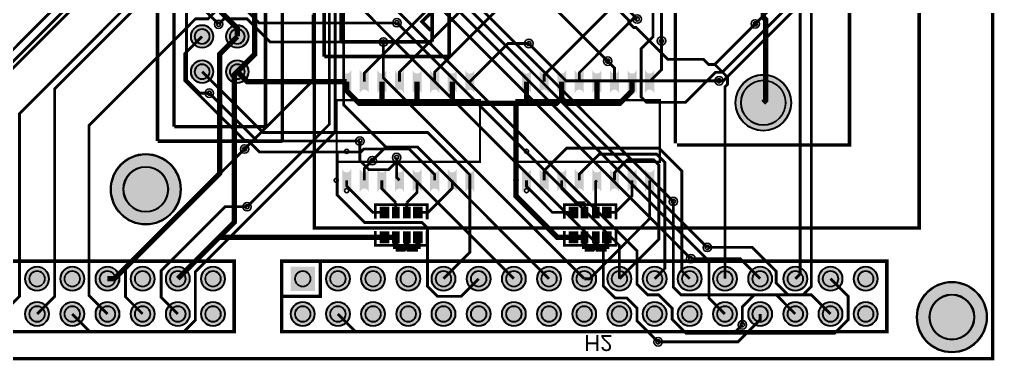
# Model space of a CAD drawing. Header units: millimetres. Extents: x 0 to 106, y 0 to 71.
# Drawn here: x 35.9 to 106.3, y -0.1 to 24.5 of the extents above; entities that cross this region are included whole.
import ezdxf

# ---------------------------------------------------------------- set-up
doc = ezdxf.new("R2010")
doc.units = ezdxf.units.MM
for name, color, linetype, true_color in [('BoardOutLine', 7, 'Continuous', 0xff00ff), ('BottomLayer', 7, 'Continuous', 0x0000ff), ('BottomSilkLayer', 7, 'Continuous', 0x66cc33), ('BottomSolderMaskLayer', 7, 'Continuous', 0xaa00ff), ('Document', 7, 'Continuous', 0xffffff), ('Hole', 7, 'Continuous', 0x222222), ('Multi-Layer', 7, 'Continuous', 0xc0c0c0), ('TopLayer', 7, 'Continuous', 0xff0000), ('TopPasteMaskLayer', 7, 'Continuous', 0x808080), ('TopSilkLayer', 7, 'Continuous', 0xffcc00), ('TopSolderMaskLayer', 7, 'Continuous', 0x800080)]:
    doc.layers.add(name, color=color, linetype=linetype, true_color=true_color)
doc.styles.get("Standard").update_dxf_attribs({"font": 'arial.ttf'})

msp = doc.modelspace()

# ---------------------------------------------------------------- hatches: boundary and pattern name
at = {"layer": 'BottomSolderMaskLayer'}
for points in [[(48.298, 23.241, 1), (49.949, 23.241, 1)], [(50.838, 23.241, 1), (52.489, 23.241, 1)], [(48.298, 20.701, 1), (49.949, 20.701, 1)], [(50.838, 20.701, 1), (52.489, 20.701, 1)], [(87.612, 18.461, 1), (91.662, 18.461, 1)], [(42.506, 12.217, 1), (47.607, 12.217, 1)], [(36.336, 5.766, 1), (38.086, 5.766, 1)], [(38.876, 5.766, 1), (40.626, 5.766, 1)], [(41.416, 5.766, 1), (43.166, 5.766, 1)], [(43.956, 5.766, 1), (45.706, 5.766, 1)], [(46.496, 5.766, 1), (48.246, 5.766, 1)], [(49.036, 5.766, 1), (50.786, 5.766, 1)], [(55.513, 4.89), (57.264, 4.89), (57.264, 6.641), (55.513, 6.641)], [(58.053, 5.766, 1), (59.803, 5.766, 1)], [(60.593, 5.766, 1), (62.343, 5.766, 1)], [(63.133, 5.766, 1), (64.883, 5.766, 1)], [(65.673, 5.766, 1), (67.423, 5.766, 1)], [(68.213, 5.766, 1), (69.963, 5.766, 1)], [(70.753, 5.766, 1), (72.503, 5.766, 1)], [(73.293, 5.766, 1), (75.043, 5.766, 1)], [(75.833, 5.766, 1), (77.583, 5.766, 1)], [(78.373, 5.766, 1), (80.123, 5.766, 1)], [(80.913, 5.766, 1), (82.663, 5.766, 1)], [(83.453, 5.766, 1), (85.203, 5.766, 1)], [(85.993, 5.766, 1), (87.743, 5.766, 1)], [(88.533, 5.766, 1), (90.284, 5.766, 1)], [(91.073, 5.766, 1), (92.824, 5.766, 1)], [(93.613, 5.766, 1), (95.364, 5.766, 1)], [(96.153, 5.766, 1), (97.904, 5.766, 1)], [(100.7, 3, 1), (105.802, 3, 1)], [(36.336, 3.226, 1), (38.086, 3.226, 1)], [(38.876, 3.226, 1), (40.626, 3.226, 1)], [(41.416, 3.226, 1), (43.166, 3.226, 1)], [(43.956, 3.226, 1), (45.706, 3.226, 1)], [(46.496, 3.226, 1), (48.246, 3.226, 1)], [(49.036, 3.226, 1), (50.786, 3.226, 1)], [(55.513, 3.226, 1), (57.263, 3.226, 1)], [(58.053, 3.226, 1), (59.803, 3.226, 1)], [(60.593, 3.226, 1), (62.343, 3.226, 1)], [(63.133, 3.226, 1), (64.883, 3.226, 1)], [(65.673, 3.226, 1), (67.423, 3.226, 1)], [(68.213, 3.226, 1), (69.963, 3.226, 1)], [(70.753, 3.226, 1), (72.503, 3.226, 1)], [(73.293, 3.226, 1), (75.043, 3.226, 1)], [(75.833, 3.226, 1), (77.583, 3.226, 1)], [(78.373, 3.226, 1), (80.123, 3.226, 1)], [(80.913, 3.226, 1), (82.663, 3.226, 1)], [(83.453, 3.226, 1), (85.203, 3.226, 1)], [(85.993, 3.226, 1), (87.743, 3.226, 1)], [(88.533, 3.226, 1), (90.284, 3.226, 1)], [(91.073, 3.226, 1), (92.824, 3.226, 1)], [(93.613, 3.226, 1), (95.364, 3.226, 1)], [(96.153, 3.226, 1), (97.904, 3.226, 1)]]:
    msp.add_hatch(color=256, dxfattribs=at).paths.add_polyline_path(points)
at = {"layer": 'Multi-Layer'}
for points in [[(48.324, 23.241, 1), (49.924, 23.241, 1)], [(50.864, 23.241, 1), (52.464, 23.241, 1)], [(48.324, 20.701, 1), (49.924, 20.701, 1)], [(50.864, 20.701, 1), (52.464, 20.701, 1)], [(87.637, 18.461, 1), (91.637, 18.461, 1)], [(36.361, 5.766, 1), (38.061, 5.766, 1)], [(38.901, 5.766, 1), (40.601, 5.766, 1)], [(41.441, 5.766, 1), (43.141, 5.766, 1)], [(43.981, 5.766, 1), (45.681, 5.766, 1)], [(46.521, 5.766, 1), (48.221, 5.766, 1)], [(49.061, 5.766, 1), (50.761, 5.766, 1)], [(55.538, 4.916), (57.238, 4.916), (57.238, 6.616), (55.538, 6.616)], [(58.078, 5.766, 1), (59.778, 5.766, 1)], [(60.618, 5.766, 1), (62.318, 5.766, 1)], [(63.158, 5.766, 1), (64.858, 5.766, 1)], [(65.698, 5.766, 1), (67.398, 5.766, 1)], [(68.238, 5.766, 1), (69.938, 5.766, 1)], [(70.778, 5.766, 1), (72.478, 5.766, 1)], [(73.318, 5.766, 1), (75.018, 5.766, 1)], [(75.858, 5.766, 1), (77.558, 5.766, 1)], [(78.398, 5.766, 1), (80.098, 5.766, 1)], [(80.938, 5.766, 1), (82.638, 5.766, 1)], [(83.478, 5.766, 1), (85.178, 5.766, 1)], [(86.018, 5.766, 1), (87.718, 5.766, 1)], [(88.558, 5.766, 1), (90.258, 5.766, 1)], [(91.098, 5.766, 1), (92.798, 5.766, 1)], [(93.638, 5.766, 1), (95.338, 5.766, 1)], [(96.178, 5.766, 1), (97.878, 5.766, 1)], [(36.361, 3.226, 1), (38.061, 3.226, 1)], [(38.901, 3.226, 1), (40.601, 3.226, 1)], [(41.441, 3.226, 1), (43.141, 3.226, 1)], [(43.981, 3.226, 1), (45.681, 3.226, 1)], [(46.521, 3.226, 1), (48.221, 3.226, 1)], [(49.061, 3.226, 1), (50.761, 3.226, 1)], [(55.538, 3.226, 1), (57.238, 3.226, 1)], [(58.078, 3.226, 1), (59.778, 3.226, 1)], [(60.618, 3.226, 1), (62.318, 3.226, 1)], [(63.158, 3.226, 1), (64.858, 3.226, 1)], [(65.698, 3.226, 1), (67.398, 3.226, 1)], [(68.238, 3.226, 1), (69.938, 3.226, 1)], [(70.778, 3.226, 1), (72.478, 3.226, 1)], [(73.318, 3.226, 1), (75.018, 3.226, 1)], [(75.858, 3.226, 1), (77.558, 3.226, 1)], [(78.398, 3.226, 1), (80.098, 3.226, 1)], [(80.938, 3.226, 1), (82.638, 3.226, 1)], [(83.478, 3.226, 1), (85.178, 3.226, 1)], [(86.018, 3.226, 1), (87.718, 3.226, 1)], [(88.558, 3.226, 1), (90.258, 3.226, 1)], [(91.098, 3.226, 1), (92.798, 3.226, 1)], [(93.638, 3.226, 1), (95.338, 3.226, 1)], [(96.178, 3.226, 1), (97.878, 3.226, 1)]]:
    msp.add_hatch(color=256, dxfattribs=at).paths.add_polyline_path(points)
at = {"layer": 'TopLayer'}
for points in [[(59.864, 20.801, -0.785398), (59.262, 20.801), (59.262, 19.172, -0.785398), (59.864, 19.172)], [(61.134, 20.801, -0.785398), (60.532, 20.801), (60.532, 19.172, -0.785398), (61.134, 19.172)], [(62.404, 20.801, -0.785398), (61.802, 20.801), (61.802, 19.172, -0.785398), (62.404, 19.172)], [(63.674, 20.801, -0.785398), (63.072, 20.801), (63.072, 19.172, -0.785398), (63.674, 19.172)], [(64.944, 20.801, -0.785398), (64.342, 20.801), (64.342, 19.172, -0.785398), (64.944, 19.172)], [(66.214, 20.801, -0.785398), (65.612, 20.801), (65.612, 19.172, -0.785398), (66.214, 19.172)], [(67.484, 20.801, -0.785398), (66.882, 20.801), (66.882, 19.172, -0.785398), (67.484, 19.172)], [(68.754, 20.801, -0.785398), (68.152, 20.801), (68.152, 19.172, -0.785398), (68.754, 19.172)], [(72.843, 20.801, -0.785398), (72.241, 20.801), (72.241, 19.172, -0.785398), (72.843, 19.172)], [(74.113, 20.801, -0.785398), (73.511, 20.801), (73.511, 19.172, -0.785398), (74.113, 19.172)], [(75.383, 20.801, -0.785398), (74.781, 20.801), (74.781, 19.172, -0.785398), (75.383, 19.172)], [(76.653, 20.801, -0.785398), (76.051, 20.801), (76.051, 19.172, -0.785398), (76.653, 19.172)], [(77.923, 20.801, -0.785398), (77.321, 20.801), (77.321, 19.172, -0.785398), (77.923, 19.172)], [(79.193, 20.801, -0.785398), (78.591, 20.801), (78.591, 19.172, -0.785398), (79.193, 19.172)], [(80.463, 20.801, -0.785398), (79.861, 20.801), (79.861, 19.172, -0.785398), (80.463, 19.172)], [(81.733, 20.801, -0.785398), (81.131, 20.801), (81.131, 19.172, -0.785398), (81.733, 19.172)], [(59.864, 13.67, -0.785398), (59.262, 13.67), (59.262, 12.041, -0.785398), (59.864, 12.041)], [(61.134, 13.67, -0.785398), (60.532, 13.67), (60.532, 12.041, -0.785398), (61.134, 12.041)], [(62.404, 13.67, -0.785398), (61.802, 13.67), (61.802, 12.041, -0.785398), (62.404, 12.041)], [(63.674, 13.67, -0.785398), (63.072, 13.67), (63.072, 12.041, -0.785398), (63.674, 12.041)], [(64.944, 13.67, -0.785398), (64.342, 13.67), (64.342, 12.041, -0.785398), (64.944, 12.041)], [(66.214, 13.67, -0.785398), (65.612, 13.67), (65.612, 12.041, -0.785398), (66.214, 12.041)], [(67.484, 13.67, -0.785398), (66.882, 13.67), (66.882, 12.041, -0.785398), (67.484, 12.041)], [(68.754, 13.67, -0.785398), (68.152, 13.67), (68.152, 12.041, -0.785398), (68.754, 12.041)], [(72.843, 13.67, -0.785398), (72.241, 13.67), (72.241, 12.041, -0.785398), (72.843, 12.041)], [(74.113, 13.67, -0.785398), (73.511, 13.67), (73.511, 12.041, -0.785398), (74.113, 12.041)], [(75.383, 13.67, -0.785398), (74.781, 13.67), (74.781, 12.041, -0.785398), (75.383, 12.041)], [(76.653, 13.67, -0.785398), (76.051, 13.67), (76.051, 12.041, -0.785398), (76.653, 12.041)], [(77.923, 13.67, -0.785398), (77.321, 13.67), (77.321, 12.041, -0.785398), (77.923, 12.041)], [(79.193, 13.67, -0.785398), (78.591, 13.67), (78.591, 12.041, -0.785398), (79.193, 12.041)], [(80.463, 13.67, -0.785398), (79.861, 13.67), (79.861, 12.041, -0.785398), (80.463, 12.041)], [(81.733, 13.67, -0.785398), (81.131, 13.67), (81.131, 12.041, -0.785398), (81.733, 12.041)], [(62.625, 10.152), (61.975, 10.152), (61.975, 10.952), (62.625, 10.952)], [(63.35, 10.152), (62.85, 10.152), (62.85, 10.952), (63.35, 10.952)], [(64.15, 10.152), (63.65, 10.152), (63.65, 10.952), (64.15, 10.952)], [(65.025, 10.152), (64.375, 10.152), (64.375, 10.952), (65.025, 10.952)], [(76.265, 10.152), (75.615, 10.152), (75.615, 10.952), (76.265, 10.952)], [(76.99, 10.152), (76.49, 10.152), (76.49, 10.952), (76.99, 10.952)], [(77.79, 10.152), (77.29, 10.152), (77.29, 10.952), (77.79, 10.952)], [(78.665, 10.152), (78.015, 10.152), (78.015, 10.952), (78.665, 10.952)], [(62.625, 8.352), (61.975, 8.352), (61.975, 9.152), (62.625, 9.152)], [(63.35, 8.352), (62.85, 8.352), (62.85, 9.152), (63.35, 9.152)], [(64.15, 8.352), (63.65, 8.352), (63.65, 9.152), (64.15, 9.152)], [(65.025, 8.352), (64.375, 8.352), (64.375, 9.152), (65.025, 9.152)], [(76.265, 8.352), (75.615, 8.352), (75.615, 9.152), (76.265, 9.152)], [(76.99, 8.352), (76.49, 8.352), (76.49, 9.152), (76.99, 9.152)], [(77.79, 8.352), (77.29, 8.352), (77.29, 9.152), (77.79, 9.152)], [(78.665, 8.352), (78.015, 8.352), (78.015, 9.152), (78.665, 9.152)]]:
    msp.add_hatch(color=256, dxfattribs=at).paths.add_polyline_path(points)
at = {"layer": 'TopPasteMaskLayer'}
for points in [[(59.864, 20.801, -0.785398), (59.262, 20.801), (59.262, 19.172, -0.785398), (59.864, 19.172)], [(61.134, 20.801, -0.785398), (60.532, 20.801), (60.532, 19.172, -0.785398), (61.134, 19.172)], [(62.404, 20.801, -0.785398), (61.802, 20.801), (61.802, 19.172, -0.785398), (62.404, 19.172)], [(63.674, 20.801, -0.785398), (63.072, 20.801), (63.072, 19.172, -0.785398), (63.674, 19.172)], [(64.944, 20.801, -0.785398), (64.342, 20.801), (64.342, 19.172, -0.785398), (64.944, 19.172)], [(66.214, 20.801, -0.785398), (65.612, 20.801), (65.612, 19.172, -0.785398), (66.214, 19.172)], [(67.484, 20.801, -0.785398), (66.882, 20.801), (66.882, 19.172, -0.785398), (67.484, 19.172)], [(68.754, 20.801, -0.785398), (68.152, 20.801), (68.152, 19.172, -0.785398), (68.754, 19.172)], [(72.843, 20.801, -0.785398), (72.241, 20.801), (72.241, 19.172, -0.785398), (72.843, 19.172)], [(74.113, 20.801, -0.785398), (73.511, 20.801), (73.511, 19.172, -0.785398), (74.113, 19.172)], [(75.383, 20.801, -0.785398), (74.781, 20.801), (74.781, 19.172, -0.785398), (75.383, 19.172)], [(76.653, 20.801, -0.785398), (76.051, 20.801), (76.051, 19.172, -0.785398), (76.653, 19.172)], [(77.923, 20.801, -0.785398), (77.321, 20.801), (77.321, 19.172, -0.785398), (77.923, 19.172)], [(79.193, 20.801, -0.785398), (78.591, 20.801), (78.591, 19.172, -0.785398), (79.193, 19.172)], [(80.463, 20.801, -0.785398), (79.861, 20.801), (79.861, 19.172, -0.785398), (80.463, 19.172)], [(81.733, 20.801, -0.785398), (81.131, 20.801), (81.131, 19.172, -0.785398), (81.733, 19.172)], [(59.864, 13.67, -0.785398), (59.262, 13.67), (59.262, 12.041, -0.785398), (59.864, 12.041)], [(61.134, 13.67, -0.785398), (60.532, 13.67), (60.532, 12.041, -0.785398), (61.134, 12.041)], [(62.404, 13.67, -0.785398), (61.802, 13.67), (61.802, 12.041, -0.785398), (62.404, 12.041)], [(63.674, 13.67, -0.785398), (63.072, 13.67), (63.072, 12.041, -0.785398), (63.674, 12.041)], [(64.944, 13.67, -0.785398), (64.342, 13.67), (64.342, 12.041, -0.785398), (64.944, 12.041)], [(66.214, 13.67, -0.785398), (65.612, 13.67), (65.612, 12.041, -0.785398), (66.214, 12.041)], [(67.484, 13.67, -0.785398), (66.882, 13.67), (66.882, 12.041, -0.785398), (67.484, 12.041)], [(68.754, 13.67, -0.785398), (68.152, 13.67), (68.152, 12.041, -0.785398), (68.754, 12.041)], [(72.843, 13.67, -0.785398), (72.241, 13.67), (72.241, 12.041, -0.785398), (72.843, 12.041)], [(74.113, 13.67, -0.785398), (73.511, 13.67), (73.511, 12.041, -0.785398), (74.113, 12.041)], [(75.383, 13.67, -0.785398), (74.781, 13.67), (74.781, 12.041, -0.785398), (75.383, 12.041)], [(76.653, 13.67, -0.785398), (76.051, 13.67), (76.051, 12.041, -0.785398), (76.653, 12.041)], [(77.923, 13.67, -0.785398), (77.321, 13.67), (77.321, 12.041, -0.785398), (77.923, 12.041)], [(79.193, 13.67, -0.785398), (78.591, 13.67), (78.591, 12.041, -0.785398), (79.193, 12.041)], [(80.463, 13.67, -0.785398), (79.861, 13.67), (79.861, 12.041, -0.785398), (80.463, 12.041)], [(81.733, 13.67, -0.785398), (81.131, 13.67), (81.131, 12.041, -0.785398), (81.733, 12.041)], [(62.625, 10.152), (61.975, 10.152), (61.975, 10.952), (62.625, 10.952)], [(63.35, 10.152), (62.85, 10.152), (62.85, 10.952), (63.35, 10.952)], [(64.15, 10.152), (63.65, 10.152), (63.65, 10.952), (64.15, 10.952)], [(65.025, 10.152), (64.375, 10.152), (64.375, 10.952), (65.025, 10.952)], [(76.265, 10.152), (75.615, 10.152), (75.615, 10.952), (76.265, 10.952)], [(76.99, 10.152), (76.49, 10.152), (76.49, 10.952), (76.99, 10.952)], [(77.79, 10.152), (77.29, 10.152), (77.29, 10.952), (77.79, 10.952)], [(78.665, 10.152), (78.015, 10.152), (78.015, 10.952), (78.665, 10.952)], [(62.625, 8.352), (61.975, 8.352), (61.975, 9.152), (62.625, 9.152)], [(63.35, 8.352), (62.85, 8.352), (62.85, 9.152), (63.35, 9.152)], [(64.15, 8.352), (63.65, 8.352), (63.65, 9.152), (64.15, 9.152)], [(65.025, 8.352), (64.375, 8.352), (64.375, 9.152), (65.025, 9.152)], [(76.265, 8.352), (75.615, 8.352), (75.615, 9.152), (76.265, 9.152)], [(76.99, 8.352), (76.49, 8.352), (76.49, 9.152), (76.99, 9.152)], [(77.79, 8.352), (77.29, 8.352), (77.29, 9.152), (77.79, 9.152)], [(78.665, 8.352), (78.015, 8.352), (78.015, 9.152), (78.665, 9.152)]]:
    msp.add_hatch(color=256, dxfattribs=at).paths.add_polyline_path(points)
at = {"layer": 'TopSolderMaskLayer'}
for points in [[(48.298, 23.241, 1), (49.949, 23.241, 1)], [(50.838, 23.241, 1), (52.489, 23.241, 1)], [(48.298, 20.701, 1), (49.949, 20.701, 1)], [(50.838, 20.701, 1), (52.489, 20.701, 1)], [(59.889, 20.82, -0.785398), (59.237, 20.82), (59.237, 19.153, -0.785398), (59.889, 19.153)], [(61.159, 20.82, -0.785398), (60.507, 20.82), (60.507, 19.153, -0.785398), (61.159, 19.153)], [(62.429, 20.82, -0.785398), (61.777, 20.82), (61.777, 19.153, -0.785398), (62.429, 19.153)], [(63.699, 20.82, -0.785398), (63.047, 20.82), (63.047, 19.153, -0.785398), (63.699, 19.153)], [(64.969, 20.82, -0.785398), (64.317, 20.82), (64.317, 19.153, -0.785398), (64.969, 19.153)], [(66.239, 20.82, -0.785398), (65.587, 20.82), (65.587, 19.153, -0.785398), (66.239, 19.153)], [(67.509, 20.82, -0.785398), (66.857, 20.82), (66.857, 19.153, -0.785398), (67.509, 19.153)], [(68.779, 20.82, -0.785398), (68.127, 20.82), (68.127, 19.153, -0.785398), (68.779, 19.153)], [(72.869, 20.82, -0.785398), (72.216, 20.82), (72.216, 19.153, -0.785398), (72.869, 19.153)], [(74.139, 20.82, -0.785398), (73.486, 20.82), (73.486, 19.153, -0.785398), (74.139, 19.153)], [(75.409, 20.82, -0.785398), (74.756, 20.82), (74.756, 19.153, -0.785398), (75.409, 19.153)], [(76.679, 20.82, -0.785398), (76.026, 20.82), (76.026, 19.153, -0.785398), (76.679, 19.153)], [(77.949, 20.82, -0.785398), (77.296, 20.82), (77.296, 19.153, -0.785398), (77.949, 19.153)], [(79.219, 20.82, -0.785398), (78.566, 20.82), (78.566, 19.153, -0.785398), (79.219, 19.153)], [(80.489, 20.82, -0.785398), (79.836, 20.82), (79.836, 19.153, -0.785398), (80.489, 19.153)], [(81.759, 20.82, -0.785398), (81.106, 20.82), (81.106, 19.153, -0.785398), (81.759, 19.153)], [(87.612, 18.461, 1), (91.662, 18.461, 1)], [(42.506, 12.217, 1), (47.607, 12.217, 1)], [(59.889, 13.689, -0.785398), (59.237, 13.689), (59.237, 12.023, -0.785398), (59.889, 12.023)], [(61.159, 13.689, -0.785398), (60.507, 13.689), (60.507, 12.023, -0.785398), (61.159, 12.023)], [(62.429, 13.689, -0.785398), (61.777, 13.689), (61.777, 12.023, -0.785398), (62.429, 12.023)], [(63.699, 13.689, -0.785398), (63.047, 13.689), (63.047, 12.023, -0.785398), (63.699, 12.023)], [(64.969, 13.689, -0.785398), (64.317, 13.689), (64.317, 12.023, -0.785398), (64.969, 12.023)], [(66.239, 13.689, -0.785398), (65.587, 13.689), (65.587, 12.023, -0.785398), (66.239, 12.023)], [(67.509, 13.689, -0.785398), (66.857, 13.689), (66.857, 12.023, -0.785398), (67.509, 12.023)], [(68.779, 13.689, -0.785398), (68.127, 13.689), (68.127, 12.023, -0.785398), (68.779, 12.023)], [(72.869, 13.689, -0.785398), (72.216, 13.689), (72.216, 12.023, -0.785398), (72.869, 12.023)], [(74.139, 13.689, -0.785398), (73.486, 13.689), (73.486, 12.023, -0.785398), (74.139, 12.023)], [(75.409, 13.689, -0.785398), (74.756, 13.689), (74.756, 12.023, -0.785398), (75.409, 12.023)], [(76.679, 13.689, -0.785398), (76.026, 13.689), (76.026, 12.023, -0.785398), (76.679, 12.023)], [(77.949, 13.689, -0.785398), (77.296, 13.689), (77.296, 12.023, -0.785398), (77.949, 12.023)], [(79.219, 13.689, -0.785398), (78.566, 13.689), (78.566, 12.023, -0.785398), (79.219, 12.023)], [(80.489, 13.689, -0.785398), (79.836, 13.689), (79.836, 12.023, -0.785398), (80.489, 12.023)], [(81.759, 13.689, -0.785398), (81.106, 13.689), (81.106, 12.023, -0.785398), (81.759, 12.023)], [(62.651, 10.127), (61.95, 10.127), (61.95, 10.977), (62.651, 10.977)], [(63.375, 10.127), (62.825, 10.127), (62.825, 10.977), (63.375, 10.977)], [(64.176, 10.127), (63.625, 10.127), (63.625, 10.977), (64.176, 10.977)], [(65.05, 10.127), (64.35, 10.127), (64.35, 10.977), (65.05, 10.977)], [(76.29, 10.127), (75.59, 10.127), (75.59, 10.977), (76.29, 10.977)], [(77.015, 10.127), (76.464, 10.127), (76.464, 10.977), (77.015, 10.977)], [(77.815, 10.127), (77.265, 10.127), (77.265, 10.977), (77.815, 10.977)], [(78.69, 10.127), (77.989, 10.127), (77.989, 10.977), (78.69, 10.977)], [(62.651, 8.327), (61.95, 8.327), (61.95, 9.177), (62.651, 9.177)], [(63.375, 8.327), (62.825, 8.327), (62.825, 9.177), (63.375, 9.177)], [(64.176, 8.327), (63.625, 8.327), (63.625, 9.177), (64.176, 9.177)], [(65.05, 8.327), (64.35, 8.327), (64.35, 9.177), (65.05, 9.177)], [(76.29, 8.327), (75.59, 8.327), (75.59, 9.177), (76.29, 9.177)], [(77.015, 8.327), (76.464, 8.327), (76.464, 9.177), (77.015, 9.177)], [(77.815, 8.327), (77.265, 8.327), (77.265, 9.177), (77.815, 9.177)], [(78.69, 8.327), (77.989, 8.327), (77.989, 9.177), (78.69, 9.177)], [(36.336, 5.766, 1), (38.086, 5.766, 1)], [(38.876, 5.766, 1), (40.626, 5.766, 1)], [(41.416, 5.766, 1), (43.166, 5.766, 1)], [(43.956, 5.766, 1), (45.706, 5.766, 1)], [(46.496, 5.766, 1), (48.246, 5.766, 1)], [(49.036, 5.766, 1), (50.786, 5.766, 1)], [(55.513, 4.89), (57.264, 4.89), (57.264, 6.641), (55.513, 6.641)], [(58.053, 5.766, 1), (59.803, 5.766, 1)], [(60.593, 5.766, 1), (62.343, 5.766, 1)], [(63.133, 5.766, 1), (64.883, 5.766, 1)], [(65.673, 5.766, 1), (67.423, 5.766, 1)], [(68.213, 5.766, 1), (69.963, 5.766, 1)], [(70.753, 5.766, 1), (72.503, 5.766, 1)], [(73.293, 5.766, 1), (75.043, 5.766, 1)], [(75.833, 5.766, 1), (77.583, 5.766, 1)], [(78.373, 5.766, 1), (80.123, 5.766, 1)], [(80.913, 5.766, 1), (82.663, 5.766, 1)], [(83.453, 5.766, 1), (85.203, 5.766, 1)], [(85.993, 5.766, 1), (87.743, 5.766, 1)], [(88.533, 5.766, 1), (90.284, 5.766, 1)], [(91.073, 5.766, 1), (92.824, 5.766, 1)], [(93.613, 5.766, 1), (95.364, 5.766, 1)], [(96.153, 5.766, 1), (97.904, 5.766, 1)], [(100.7, 3, 1), (105.802, 3, 1)], [(36.336, 3.226, 1), (38.086, 3.226, 1)], [(38.876, 3.226, 1), (40.626, 3.226, 1)], [(41.416, 3.226, 1), (43.166, 3.226, 1)], [(43.956, 3.226, 1), (45.706, 3.226, 1)], [(46.496, 3.226, 1), (48.246, 3.226, 1)], [(49.036, 3.226, 1), (50.786, 3.226, 1)], [(55.513, 3.226, 1), (57.263, 3.226, 1)], [(58.053, 3.226, 1), (59.803, 3.226, 1)], [(60.593, 3.226, 1), (62.343, 3.226, 1)], [(63.133, 3.226, 1), (64.883, 3.226, 1)], [(65.673, 3.226, 1), (67.423, 3.226, 1)], [(68.213, 3.226, 1), (69.963, 3.226, 1)], [(70.753, 3.226, 1), (72.503, 3.226, 1)], [(73.293, 3.226, 1), (75.043, 3.226, 1)], [(75.833, 3.226, 1), (77.583, 3.226, 1)], [(78.373, 3.226, 1), (80.123, 3.226, 1)], [(80.913, 3.226, 1), (82.663, 3.226, 1)], [(83.453, 3.226, 1), (85.203, 3.226, 1)], [(85.993, 3.226, 1), (87.743, 3.226, 1)], [(88.533, 3.226, 1), (90.284, 3.226, 1)], [(91.073, 3.226, 1), (92.824, 3.226, 1)], [(93.613, 3.226, 1), (95.364, 3.226, 1)], [(96.153, 3.226, 1), (97.904, 3.226, 1)]]:
    msp.add_hatch(color=256, dxfattribs=at).paths.add_polyline_path(points)

# ---------------------------------------------------------------- linework, layer by layer
at = {"layer": 'BoardOutLine', "const_width": 0.254}
msp.add_lwpolyline([(106.2, 0), (0, 0), (0, 71.365), (106.2, 71.365), (106.2, 0)], close=True, dxfattribs=at)
at = {"layer": 'BottomLayer'}
for points, const_width in [([(33.193, 63.399), (44.456, 52.136), (47.815, 52.136), (48.13, 52.45), (52.16, 52.45), (52.919, 51.691), (52.919, 21.956), (51.664, 20.701)], 0.381), ([(80.532, 24.497), (79.867, 25.162), (79.867, 40.691), (63.729, 56.83), (63.729, 57.277)], 0.203), ([(86.136, 21.221), (86.135, 21.221), (85.698, 21.221), (85.322, 21.596), (82.738, 21.596), (80.449, 23.886), (80.279, 23.886), (79.92, 24.244), (79.92, 24.414), (76.508, 27.826), (76.508, 32.734), (66.615, 42.627), (66.615, 43.666), (66.205, 44.076), (66.205, 45.201), (65.74, 45.665), (65.74, 46.513), (65.187, 47.066), (65.187, 47.224), (64.168, 48.243), (63.592, 48.243), (63.448, 48.387), (62.687, 48.387), (62.606, 48.468)], 0.203), ([(63.729, 39.497), (62.494, 40.732), (62.494, 42.467), (63.334, 43.307), (64.092, 43.307), (65.511, 41.888), (65.511, 28.976), (83.143, 11.343)], 0.203), ([(63.729, 42.037), (65.102, 40.664), (65.102, 28.515), (85.59, 8.027)], 0.203), ([(89.637, 18.461), (89.808, 18.632), (89.808, 24.455), (89.637, 24.627), (89.637, 39.161), (91.057, 40.581)], 0.381), ([(49.124, 38.481), (50.359, 37.246), (50.359, 35.511), (49.519, 34.671), (48.703, 34.671), (33.401, 19.369), (33.401, 4.496), (32.131, 3.226)], 0.203), ([(49.124, 35.941), (30.861, 17.678), (30.861, 4.496), (29.591, 3.226)], 0.203), ([(52.368, 10.963), (58.307, 16.902), (58.307, 33.149), (60.811, 35.652), (62.494, 35.652), (63.729, 34.417)], 0.203), ([(81.656, 34.385), (82.287, 33.754), (82.287, 22.918)], 0.203), ([(88.129, 2.446), (88.129, 3.756), (88.982, 4.609), (92.511, 4.609), (93.105, 5.203), (93.105, 33.082), (92.142, 34.045)], 0.203), ([(49.124, 33.401), (50.359, 32.166), (50.359, 30.431), (49.519, 29.591), (48.608, 29.591), (38.481, 19.464), (38.481, 4.496), (37.211, 3.226)], 0.203), ([(63.729, 31.877), (62.615, 32.991), (60.528, 32.991), (58.725, 31.188), (58.725, 16.346), (48.641, 6.263), (48.641, 2.792), (47.78, 1.931), (41.046, 1.931), (39.751, 3.226)], 0.203), ([(91.057, 32.3), (92.294, 31.063), (92.294, 6.111), (91.948, 5.766)], 0.203), ([(61.189, 31.877), (62.335, 30.731), (62.335, 29.157), (63.57, 27.922), (64.822, 27.922), (85.712, 7.033), (85.712, 4.382), (86.868, 3.226)], 0.203), ([(82.04, 1.221), (80.518, 2.743), (80.518, 3.646), (79.782, 4.382), (78.941, 4.382), (78.091, 5.231), (78.091, 7.822), (59.986, 25.927), (59.986, 31.254), (59.82, 31.419)], 0.203), ([(49.124, 30.861), (35.941, 17.678), (35.941, 4.496), (34.671, 3.226)], 0.203), ([(78.405, 21.461), (70.974, 28.892), (70.974, 30.448)], 0.203), ([(49.124, 28.321), (47.993, 27.191), (47.993, 20.115), (48.957, 19.151), (49.644, 19.151)], 0.203), ([(51.664, 23.241), (51.664, 23.833), (50.394, 25.103), (50.394, 27.051), (51.664, 28.321)], 0.381), ([(61.189, 26.797), (61.507, 26.797), (80.518, 7.786), (80.518, 5.373), (81.282, 4.609), (82.073, 4.609), (83.058, 3.624), (83.058, 2.846), (84.07, 1.835), (94.783, 1.835), (95.758, 2.81), (95.758, 4.496), (94.488, 5.766)], 0.203), ([(84.404, 7.221), (84.404, 7.227), (64.834, 26.797)], 0.203), ([(62.385, 15.263), (59.346, 18.302), (59.346, 26.479)], 0.203), ([(50.316, 24.12), (49.124, 25.312), (49.124, 25.781)], 0.203), ([(57.135, 24.819), (57.135, 20.066), (52.193, 15.123)], 0.203), ([(63.188, 24.233), (79.248, 8.172), (79.248, 5.766)], 0.203), ([(89.059, 24.144), (86.136, 21.221)], 0.203), ([(51.664, 23.241), (50.394, 21.971), (50.394, 13.364), (42.796, 5.766), (42.291, 5.766)], 0.381), ([(76.708, 5.766), (62.208, 20.266), (62.208, 22.84)], 0.203), ([(72.713, 22.729), (75.396, 20.045), (86.446, 20.045)], 0.203), ([(86.868, 5.766), (86.868, 19.603), (87.057, 19.792), (87.057, 20.299), (86.136, 21.221)], 0.203), ([(51.664, 20.701), (51.443, 20.48), (51.443, 9.837), (47.371, 5.766)], 0.381), ([(63.166, 14.228), (62.572, 13.634), (61.171, 13.634), (60.512, 14.293), (60.512, 15.7)], 0.203), ([(62.385, 15.263), (61.402, 14.28)], 0.203), ([(74.168, 5.766), (64.671, 15.263), (62.385, 15.263)], 0.203), ([(63.166, 14.514), (63.166, 14.228)], 0.203), ([(71.628, 5.766), (63.166, 14.228)], 0.203)]:
    msp.add_lwpolyline(points, dxfattribs=dict(at, const_width=const_width))
at = {"layer": 'BottomSilkLayer', "const_width": 0.254}
for points in [[(7.747, 1.956), (51.435, 1.956), (51.435, 7.036), (7.747, 7.036), (7.747, 1.956)], [(54.864, 1.956), (98.552, 1.956), (98.552, 7.036), (54.864, 7.036), (54.864, 1.956)]]:
    msp.add_lwpolyline(points, close=True, dxfattribs=at)
msp.add_lwpolyline([(54.864, 4.496), (57.658, 4.496), (57.658, 7.036)], dxfattribs=at)
at = {"layer": 'BottomSolderMaskLayer'}
for centre, radius in [((49.124, 23.241), 0.825), ((51.664, 23.241), 0.825), ((49.124, 23.241), 0.542), ((51.664, 23.241), 0.542), ((49.124, 20.701), 0.825), ((49.124, 20.701), 0.542), ((51.664, 20.701), 0.825), ((51.664, 20.701), 0.542), ((89.637, 18.461), 2.025), ((89.637, 18.461), 1.62), ((45.057, 12.217), 2.551), ((45.056, 12.217), 1.633), ((37.211, 5.766), 0.875), ((39.751, 5.766), 0.875), ((42.291, 5.766), 0.875), ((44.831, 5.766), 0.875), ((47.371, 5.766), 0.875), ((49.911, 5.766), 0.875), ((58.928, 5.766), 0.875), ((61.468, 5.766), 0.875), ((64.008, 5.766), 0.875), ((66.548, 5.766), 0.875), ((69.088, 5.766), 0.875), ((71.628, 5.766), 0.875), ((74.168, 5.766), 0.875), ((76.708, 5.766), 0.875), ((79.248, 5.766), 0.875), ((81.788, 5.766), 0.875), ((84.328, 5.766), 0.875), ((86.868, 5.766), 0.875), ((89.408, 5.766), 0.875), ((91.948, 5.766), 0.875), ((94.488, 5.766), 0.875), ((97.028, 5.766), 0.875), ((37.211, 5.766), 0.566), ((39.751, 5.766), 0.566), ((42.291, 5.766), 0.566), ((44.831, 5.766), 0.566), ((47.371, 5.766), 0.566), ((49.911, 5.766), 0.566), ((56.388, 5.766), 0.566), ((58.928, 5.766), 0.566), ((61.468, 5.766), 0.566), ((64.008, 5.766), 0.566), ((66.548, 5.766), 0.566), ((69.088, 5.766), 0.566), ((71.628, 5.766), 0.566), ((74.168, 5.766), 0.566), ((76.708, 5.766), 0.566), ((79.248, 5.766), 0.566), ((81.788, 5.766), 0.566), ((84.328, 5.766), 0.566), ((86.868, 5.766), 0.566), ((89.408, 5.766), 0.566), ((91.948, 5.766), 0.566), ((94.488, 5.766), 0.566), ((97.028, 5.766), 0.566), ((103.251, 3), 2.551), ((103.25, 3), 1.633), ((37.211, 3.226), 0.875), ((37.211, 3.226), 0.566), ((39.751, 3.226), 0.875), ((39.751, 3.226), 0.566), ((42.291, 3.226), 0.875), ((42.291, 3.226), 0.566), ((44.831, 3.226), 0.875), ((44.831, 3.226), 0.566), ((47.371, 3.226), 0.875), ((47.371, 3.226), 0.566), ((49.911, 3.226), 0.875), ((49.911, 3.226), 0.566), ((56.388, 3.226), 0.875), ((56.388, 3.226), 0.566), ((58.928, 3.226), 0.875), ((58.928, 3.226), 0.566), ((61.468, 3.226), 0.875), ((61.468, 3.226), 0.566), ((64.008, 3.226), 0.875), ((64.008, 3.226), 0.566), ((66.548, 3.226), 0.875), ((66.548, 3.226), 0.566), ((69.088, 3.226), 0.875), ((69.088, 3.226), 0.566), ((71.628, 3.226), 0.875), ((71.628, 3.226), 0.566), ((74.168, 3.226), 0.875), ((74.168, 3.226), 0.566), ((76.708, 3.226), 0.875), ((76.708, 3.226), 0.566), ((79.248, 3.226), 0.875), ((79.248, 3.226), 0.566), ((81.788, 3.226), 0.875), ((81.788, 3.226), 0.566), ((84.328, 3.226), 0.875), ((84.328, 3.226), 0.566), ((86.868, 3.226), 0.875), ((86.868, 3.226), 0.566), ((89.408, 3.226), 0.875), ((89.408, 3.226), 0.566), ((91.948, 3.226), 0.875), ((91.948, 3.226), 0.566), ((94.488, 3.226), 0.875), ((94.488, 3.226), 0.566), ((97.028, 3.226), 0.875), ((97.028, 3.226), 0.566)]:
    msp.add_circle(centre, radius, dxfattribs=at)
at = {"layer": 'Document'}
for centre in [(59.563, 12.121), (72.542, 12.121)]:
    msp.add_circle(centre, 0.15, dxfattribs=at)
at = {"layer": 'Hole'}
for centre in [(80.532, 24.497), (50.316, 24.12), (63.188, 24.233), (89.059, 24.144), (62.208, 22.84), (72.713, 22.729), (82.287, 22.918), (78.405, 21.461), (86.446, 20.045), (49.644, 19.151), (60.512, 15.7), (52.192, 15.123), (61.402, 14.28), (63.166, 14.514), (83.143, 11.343), (52.368, 10.963), (85.59, 8.027), (84.404, 7.221), (88.128, 2.446), (82.04, 1.221)]:
    msp.add_circle(centre, 0.152, dxfattribs=at)
at = {"layer": 'Multi-Layer'}
for centre, radius in [((80.532, 24.497), 0.305), ((49.124, 23.241), 0.8), ((50.316, 24.12), 0.305), ((51.664, 23.241), 0.8), ((63.188, 24.233), 0.305), ((89.059, 24.144), 0.305), ((49.124, 23.241), 0.525), ((51.664, 23.241), 0.525), ((62.208, 22.84), 0.305), ((72.713, 22.729), 0.305), ((82.287, 22.918), 0.305), ((49.124, 20.701), 0.8), ((49.124, 20.701), 0.525), ((51.664, 20.701), 0.8), ((51.664, 20.701), 0.525), ((78.405, 21.461), 0.305), ((89.637, 18.461), 2), ((86.446, 20.045), 0.305), ((89.637, 18.461), 1.6), ((49.644, 19.151), 0.305), ((60.512, 15.7), 0.305), ((52.192, 15.123), 0.305), ((63.166, 14.514), 0.305), ((45.057, 12.217), 2.5), ((61.402, 14.28), 0.305), ((45.056, 12.217), 1.6), ((52.368, 10.963), 0.305), ((83.143, 11.343), 0.305), ((85.59, 8.027), 0.305), ((84.404, 7.221), 0.305), ((37.211, 5.766), 0.85), ((39.751, 5.766), 0.85), ((42.291, 5.766), 0.85), ((44.831, 5.766), 0.85), ((47.371, 5.766), 0.85), ((49.911, 5.766), 0.85), ((58.928, 5.766), 0.85), ((61.468, 5.766), 0.85), ((64.008, 5.766), 0.85), ((66.548, 5.766), 0.85), ((69.088, 5.766), 0.85), ((71.628, 5.766), 0.85), ((74.168, 5.766), 0.85), ((76.708, 5.766), 0.85), ((79.248, 5.766), 0.85), ((81.788, 5.766), 0.85), ((84.328, 5.766), 0.85), ((86.868, 5.766), 0.85), ((89.408, 5.766), 0.85), ((91.948, 5.766), 0.85), ((94.488, 5.766), 0.85), ((97.028, 5.766), 0.85), ((37.211, 5.766), 0.55), ((39.751, 5.766), 0.55), ((42.291, 5.766), 0.55), ((44.831, 5.766), 0.55), ((47.371, 5.766), 0.55), ((49.911, 5.766), 0.55), ((56.388, 5.766), 0.55), ((58.928, 5.766), 0.55), ((61.468, 5.766), 0.55), ((64.008, 5.766), 0.55), ((66.548, 5.766), 0.55), ((69.088, 5.766), 0.55), ((71.628, 5.766), 0.55), ((74.168, 5.766), 0.55), ((76.708, 5.766), 0.55), ((79.248, 5.766), 0.55), ((81.788, 5.766), 0.55), ((84.328, 5.766), 0.55), ((86.868, 5.766), 0.55), ((89.408, 5.766), 0.55), ((91.948, 5.766), 0.55), ((94.488, 5.766), 0.55), ((97.028, 5.766), 0.55), ((103.251, 3), 2.5), ((103.25, 3), 1.6), ((37.211, 3.226), 0.85), ((37.211, 3.226), 0.55), ((39.751, 3.226), 0.85), ((39.751, 3.226), 0.55), ((42.291, 3.226), 0.85), ((42.291, 3.226), 0.55), ((44.831, 3.226), 0.85), ((44.831, 3.226), 0.55), ((47.371, 3.226), 0.85), ((47.371, 3.226), 0.55), ((49.911, 3.226), 0.85), ((49.911, 3.226), 0.55), ((56.388, 3.226), 0.85), ((56.388, 3.226), 0.55), ((58.928, 3.226), 0.85), ((58.928, 3.226), 0.55), ((61.468, 3.226), 0.85), ((61.468, 3.226), 0.55), ((64.008, 3.226), 0.85), ((64.008, 3.226), 0.55), ((66.548, 3.226), 0.85), ((66.548, 3.226), 0.55), ((69.088, 3.226), 0.85), ((69.088, 3.226), 0.55), ((71.628, 3.226), 0.85), ((71.628, 3.226), 0.55), ((74.168, 3.226), 0.85), ((74.168, 3.226), 0.55), ((76.708, 3.226), 0.85), ((76.708, 3.226), 0.55), ((79.248, 3.226), 0.85), ((79.248, 3.226), 0.55), ((81.788, 3.226), 0.85), ((81.788, 3.226), 0.55), ((84.328, 3.226), 0.85), ((84.328, 3.226), 0.55), ((86.868, 3.226), 0.85), ((86.868, 3.226), 0.55), ((89.408, 3.226), 0.85), ((89.408, 3.226), 0.55), ((91.948, 3.226), 0.85), ((91.948, 3.226), 0.55), ((94.488, 3.226), 0.85), ((94.488, 3.226), 0.55), ((97.028, 3.226), 0.85), ((97.028, 3.226), 0.55), ((88.128, 2.446), 0.305), ((82.04, 1.221), 0.305)]:
    msp.add_circle(centre, radius, dxfattribs=at)
at = {"layer": 'TopLayer'}
for points, const_width in [([(86.446, 20.045), (86.754, 20.045), (93.616, 26.908), (93.616, 56.372), (91.467, 58.521), (88.217, 58.521)], 0.203), ([(88.217, 55.761), (89.77, 54.207), (89.77, 48.294), (90.461, 47.603), (91.358, 47.603), (93.208, 45.753), (93.208, 27.19), (86.675, 20.657), (86.193, 20.657), (84.021, 18.485), (81.2, 18.485), (80.822, 18.862), (80.822, 22.36), (81.676, 23.214), (81.676, 26.189), (81.271, 26.594), (71.843, 26.594), (65.913, 20.665), (65.913, 19.987)], 0.203), ([(47.307, 29.591), (44.108, 29.591), (20.701, 6.184), (20.701, 4.496), (19.431, 3.226)], 0.203), ([(60.833, 19.987), (60.833, 20.601), (67.37, 27.138), (82.457, 27.138), (82.728, 26.867), (88.713, 26.867), (91.057, 29.21), (91.057, 29.541)], 0.203), ([(63.729, 29.337), (62.554, 28.163), (54.991, 28.163), (53.845, 27.016), (51.234, 27.016), (50.394, 26.176), (50.394, 25.356), (49.548, 24.511), (48.646, 24.511), (40.957, 16.822), (40.957, 4.56), (42.291, 3.226)], 0.203), ([(91.057, 26.78), (91.057, 26.142), (89.059, 24.144)], 0.203), ([(63.373, 19.987), (63.373, 20.683), (69.038, 26.348)], 0.203), ([(73.813, 19.987), (73.813, 20.462), (79.299, 25.948), (81.019, 25.948)], 0.203), ([(51.664, 25.781), (53.237, 24.208), (63.163, 24.208), (63.188, 24.233)], 0.203), ([(62.208, 22.84), (54.027, 22.84), (52.357, 24.51), (50.706, 24.51), (50.316, 24.12)], 0.203), ([(76.353, 19.987), (76.353, 20.626), (80.223, 24.497), (80.532, 24.497)], 0.203), ([(58.875, 14.913), (53.268, 14.913), (52.446, 15.735), (52.196, 15.735), (47.87, 20.061), (47.87, 21.987), (49.124, 23.241)], 0.203), ([(68.453, 19.987), (71.196, 22.729), (72.713, 22.729)], 0.203), ([(81.433, 19.987), (82.287, 20.841), (82.287, 22.918)], 0.203), ([(78.893, 19.987), (78.893, 20.973), (78.405, 21.461)], 0.203), ([(68.453, 12.856), (68.453, 13.26), (65.402, 16.311), (53.513, 16.311), (49.124, 20.701)], 0.203), ([(59.563, 19.987), (52.378, 19.987), (51.664, 20.701)], 0.381), ([(62.103, 18.421), (60.456, 18.421), (59.563, 19.314), (59.563, 19.987)], 0.381), ([(62.103, 18.421), (62.103, 19.987)], 0.381), ([(64.643, 18.421), (64.643, 19.987)], 0.381), ([(67.183, 18.421), (67.183, 19.987)], 0.381), ([(72.543, 18.421), (72.543, 19.987)], 0.381), ([(75.083, 18.787), (75.083, 19.987)], 0.381), ([(80.163, 19.987), (80.163, 19.31), (79.274, 18.421), (77.623, 18.421)], 0.381), ([(77.623, 18.421), (77.623, 19.987)], 0.381), ([(60.512, 15.7), (53.096, 15.7), (49.644, 19.151)], 0.203), ([(64.643, 18.421), (62.103, 18.421)], 0.381), ([(67.183, 18.421), (64.643, 18.421)], 0.381), ([(71.776, 18.421), (67.183, 18.421)], 0.381), ([(75.94, 8.752), (74.77, 8.752), (71.776, 11.747), (71.776, 18.421)], 0.381), ([(72.543, 18.421), (71.776, 18.421)], 0.381), ([(75.083, 18.787), (74.717, 18.421), (72.543, 18.421)], 0.381), ([(77.623, 18.421), (75.448, 18.421), (75.083, 18.787)], 0.381), ([(52.193, 15.123), (43.596, 6.527), (43.596, 4.461), (44.831, 3.226)], 0.203), ([(58.875, 14.913), (60.59, 14.913), (60.802, 15.126), (64.077, 15.126), (65.913, 13.289), (65.913, 12.856)], 0.203), ([(58.875, 14.913), (58.875, 11.807), (60.856, 9.826), (64.995, 9.826), (65.391, 9.43), (65.391, 5.231), (66.127, 4.496), (67.818, 4.496), (69.088, 5.766)], 0.203), ([(84.328, 5.766), (83.754, 6.34), (83.754, 13.541), (82.114, 15.18), (75.426, 15.18), (73.813, 13.567), (73.813, 12.856)], 0.203), ([(76.353, 12.856), (76.353, 13.304), (77.805, 14.756), (81.937, 14.756), (82.531, 14.162), (82.531, 6.509), (81.788, 5.766)], 0.203), ([(60.833, 12.856), (60.833, 13.711), (61.402, 14.28)], 0.203), ([(63.373, 12.856), (63.166, 13.063), (63.166, 14.514)], 0.203), ([(78.893, 12.856), (78.893, 13.415), (79.824, 14.347), (81.729, 14.347), (82.09, 13.986), (82.09, 8.608), (79.248, 5.766)], 0.203), ([(59.563, 12.856), (59.563, 12.452), (61.463, 10.552), (62.3, 10.552)], 0.203), ([(63.1, 11.257), (62.103, 12.254), (62.103, 12.856)], 0.203), ([(63.9, 11.257), (64.643, 12), (64.643, 12.856)], 0.203), ([(64.7, 10.552), (65.434, 10.552), (67.183, 12.301), (67.183, 12.856)], 0.203), ([(68.453, 12.856), (68.453, 7.671), (66.548, 5.766)], 0.203), ([(75.94, 10.552), (74.412, 10.552), (72.543, 12.421), (72.543, 12.856)], 0.203), ([(76.74, 11.257), (76.738, 11.259), (76.104, 11.259), (75.083, 12.281), (75.083, 12.856)], 0.203), ([(81.433, 12.856), (81.433, 10.101), (77.098, 5.766), (76.708, 5.766)], 0.203), ([(77.54, 10.552), (77.54, 12.773), (77.623, 12.856)], 0.203), ([(78.97, 10.552), (80.163, 11.745), (80.163, 12.856)], 0.203), ([(63.1, 10.552), (63.1, 11.257)], 0.203), ([(63.9, 10.552), (63.9, 11.257)], 0.203), ([(76.74, 10.552), (76.74, 11.257)], 0.203), ([(83.143, 11.343), (83.143, 5.158), (83.692, 4.609), (90.565, 4.609), (91.948, 3.226)], 0.203), ([(47.371, 3.226), (46.165, 4.432), (46.165, 6.345), (50.784, 10.963), (52.368, 10.963)], 0.203), ([(78.34, 10.552), (78.97, 10.552)], 0.203), ([(62.3, 8.752), (50.358, 8.752), (47.371, 5.766)], 0.381), ([(62.597, 8.752), (62.3, 8.752)], 0.381), ([(62.597, 8.752), (63.07, 8.752)], 0.381), ([(63.1, 8.33), (63.07, 8.36), (63.07, 8.752)], 0.381), ([(63.1, 8.752), (63.1, 8.33)], 0.381), ([(63.1, 8.33), (63.1, 7.908)], 0.381), ([(63.9, 8.752), (63.9, 8.33)], 0.381), ([(63.9, 8.33), (63.9, 8.119)], 0.381), ([(64.7, 8.752), (64.7, 7.908)], 0.381), ([(76.325, 8.752), (75.94, 8.752)], 0.381), ([(76.325, 8.752), (76.71, 8.752)], 0.381), ([(76.74, 8.33), (76.71, 8.36), (76.71, 8.752)], 0.381), ([(76.74, 8.752), (76.74, 8.33)], 0.381), ([(76.74, 8.33), (76.74, 7.908)], 0.381), ([(77.54, 8.752), (77.54, 8.33)], 0.381), ([(77.54, 8.33), (77.54, 8.119)], 0.381), ([(78.34, 8.752), (78.34, 7.908)], 0.381), ([(63.9, 8.119), (63.689, 7.908), (63.1, 7.908)], 0.381), ([(63.9, 8.119), (63.9, 7.908)], 0.381), ([(64.7, 7.908), (63.9, 7.908)], 0.381), ([(77.54, 8.119), (77.329, 7.908), (76.74, 7.908)], 0.381), ([(77.54, 8.119), (77.54, 7.908)], 0.381), ([(78.34, 7.908), (77.54, 7.908)], 0.381), ([(94.488, 3.226), (93.105, 4.609), (91.411, 4.609), (90.565, 5.455), (90.565, 6.302), (88.84, 8.027), (85.59, 8.027)], 0.203), ([(89.408, 5.766), (87.952, 7.221), (84.404, 7.221)], 0.203), ([(88.129, 2.446), (87.645, 1.963), (60.191, 1.963), (58.928, 3.226)], 0.203), ([(89.408, 3.226), (89.408, 2.825), (87.804, 1.221), (82.04, 1.221)], 0.203)]:
    msp.add_lwpolyline(points, dxfattribs=dict(at, const_width=const_width))
at = {"layer": 'TopSilkLayer'}
for points, const_width in [([(57.226, 70.714), (100.889, 70.714), (100.889, 9.423), (57.226, 9.423), (57.226, 70.714)], 0.254), ([(58.832, 14.2), (58.832, 18.643), (69.184, 18.643), (69.184, 14.2), (58.832, 14.2)], 0.152), ([(71.811, 14.2), (71.811, 18.643), (82.164, 18.643), (82.164, 14.2), (71.811, 14.2)], 0.152)]:
    msp.add_lwpolyline(points, close=True, dxfattribs=dict(at, const_width=const_width))
for points, const_width in [([(83.287, 15.545), (83.287, 68.631), (95.86, 68.631), (95.86, 15.418), (83.414, 15.418)], 0.254), ([(57.938, 21.792), (57.938, 62.282)], 0.254), ([(66.955, 21.793), (66.955, 62.282)], 0.254), ([(59.157, 22.835), (59.157, 61.239)], 0.254), ([(45.898, 56.185), (45.898, 15.696)], 0.254), ([(54.915, 56.186), (54.915, 15.696)], 0.254), ([(53.696, 55.144), (53.696, 16.739)], 0.254), ([(65.735, 22.86), (65.735, 35.611), (65.735, 39.437)], 0.254), ([(47.092, 33.334), (47.092, 21.692), (47.092, 16.739)], 0.254), ([(65.634, 23.673), (64.999, 24.308), (65.685, 24.994), (65.71, 24.994)], 0.254), ([(65.735, 22.86), (59.165, 22.86)], 0.254), ([(66.955, 21.793), (57.955, 21.793)], 0.254), ([(53.696, 16.739), (47.126, 16.739)], 0.254), ([(54.915, 15.696), (45.915, 15.696)], 0.254), ([(61.631, 10.102), (61.631, 11.102), (65.37, 11.102), (65.37, 10.062)], 0.2), ([(75.27, 10.102), (75.27, 11.102), (79.01, 11.102), (79.01, 10.062)], 0.2), ([(65.37, 9.202), (65.37, 8.182), (61.63, 8.182), (61.63, 9.222)], 0.2), ([(79.01, 9.202), (79.01, 8.182), (75.27, 8.182), (75.27, 9.222)], 0.2)]:
    msp.add_lwpolyline(points, dxfattribs=dict(at, const_width=const_width))
for centre in [(59.563, 14.952), (72.542, 14.952), (58.801, 12.865), (71.78, 12.865)]:
    msp.add_circle(centre, 0.15, dxfattribs=at)
at = {"layer": 'TopSolderMaskLayer'}
for centre, radius in [((49.124, 23.241), 0.825), ((51.664, 23.241), 0.825), ((49.124, 23.241), 0.542), ((51.664, 23.241), 0.542), ((49.124, 20.701), 0.825), ((49.124, 20.701), 0.542), ((51.664, 20.701), 0.825), ((51.664, 20.701), 0.542), ((89.637, 18.461), 2.025), ((89.637, 18.461), 1.62), ((45.057, 12.217), 2.551), ((45.056, 12.217), 1.633), ((37.211, 5.766), 0.875), ((39.751, 5.766), 0.875), ((42.291, 5.766), 0.875), ((44.831, 5.766), 0.875), ((47.371, 5.766), 0.875), ((49.911, 5.766), 0.875), ((58.928, 5.766), 0.875), ((61.468, 5.766), 0.875), ((64.008, 5.766), 0.875), ((66.548, 5.766), 0.875), ((69.088, 5.766), 0.875), ((71.628, 5.766), 0.875), ((74.168, 5.766), 0.875), ((76.708, 5.766), 0.875), ((79.248, 5.766), 0.875), ((81.788, 5.766), 0.875), ((84.328, 5.766), 0.875), ((86.868, 5.766), 0.875), ((89.408, 5.766), 0.875), ((91.948, 5.766), 0.875), ((94.488, 5.766), 0.875), ((97.028, 5.766), 0.875), ((37.211, 5.766), 0.566), ((39.751, 5.766), 0.566), ((42.291, 5.766), 0.566), ((44.831, 5.766), 0.566), ((47.371, 5.766), 0.566), ((49.911, 5.766), 0.566), ((56.388, 5.766), 0.566), ((58.928, 5.766), 0.566), ((61.468, 5.766), 0.566), ((64.008, 5.766), 0.566), ((66.548, 5.766), 0.566), ((69.088, 5.766), 0.566), ((71.628, 5.766), 0.566), ((74.168, 5.766), 0.566), ((76.708, 5.766), 0.566), ((79.248, 5.766), 0.566), ((81.788, 5.766), 0.566), ((84.328, 5.766), 0.566), ((86.868, 5.766), 0.566), ((89.408, 5.766), 0.566), ((91.948, 5.766), 0.566), ((94.488, 5.766), 0.566), ((97.028, 5.766), 0.566), ((103.251, 3), 2.551), ((103.25, 3), 1.633), ((37.211, 3.226), 0.875), ((37.211, 3.226), 0.566), ((39.751, 3.226), 0.875), ((39.751, 3.226), 0.566), ((42.291, 3.226), 0.875), ((42.291, 3.226), 0.566), ((44.831, 3.226), 0.875), ((44.831, 3.226), 0.566), ((47.371, 3.226), 0.875), ((47.371, 3.226), 0.566), ((49.911, 3.226), 0.875), ((49.911, 3.226), 0.566), ((56.388, 3.226), 0.875), ((56.388, 3.226), 0.566), ((58.928, 3.226), 0.875), ((58.928, 3.226), 0.566), ((61.468, 3.226), 0.875), ((61.468, 3.226), 0.566), ((64.008, 3.226), 0.875), ((64.008, 3.226), 0.566), ((66.548, 3.226), 0.875), ((66.548, 3.226), 0.566), ((69.088, 3.226), 0.875), ((69.088, 3.226), 0.566), ((71.628, 3.226), 0.875), ((71.628, 3.226), 0.566), ((74.168, 3.226), 0.875), ((74.168, 3.226), 0.566), ((76.708, 3.226), 0.875), ((76.708, 3.226), 0.566), ((79.248, 3.226), 0.875), ((79.248, 3.226), 0.566), ((81.788, 3.226), 0.875), ((81.788, 3.226), 0.566), ((84.328, 3.226), 0.875), ((84.328, 3.226), 0.566), ((86.868, 3.226), 0.875), ((86.868, 3.226), 0.566), ((89.408, 3.226), 0.875), ((89.408, 3.226), 0.566), ((91.948, 3.226), 0.875), ((91.948, 3.226), 0.566), ((94.488, 3.226), 0.875), ((94.488, 3.226), 0.566), ((97.028, 3.226), 0.875), ((97.028, 3.226), 0.566)]:
    msp.add_circle(centre, radius, dxfattribs=at)

# ---------------------------------------------------------------- texts
at = {"layer": 'BottomSilkLayer', "text_generation_flag": 2}
msp.add_text('H2', height=1.143, rotation=180, dxfattribs=at).set_placement((76.708, 1.702))

doc.saveas('drawing.dxf')
